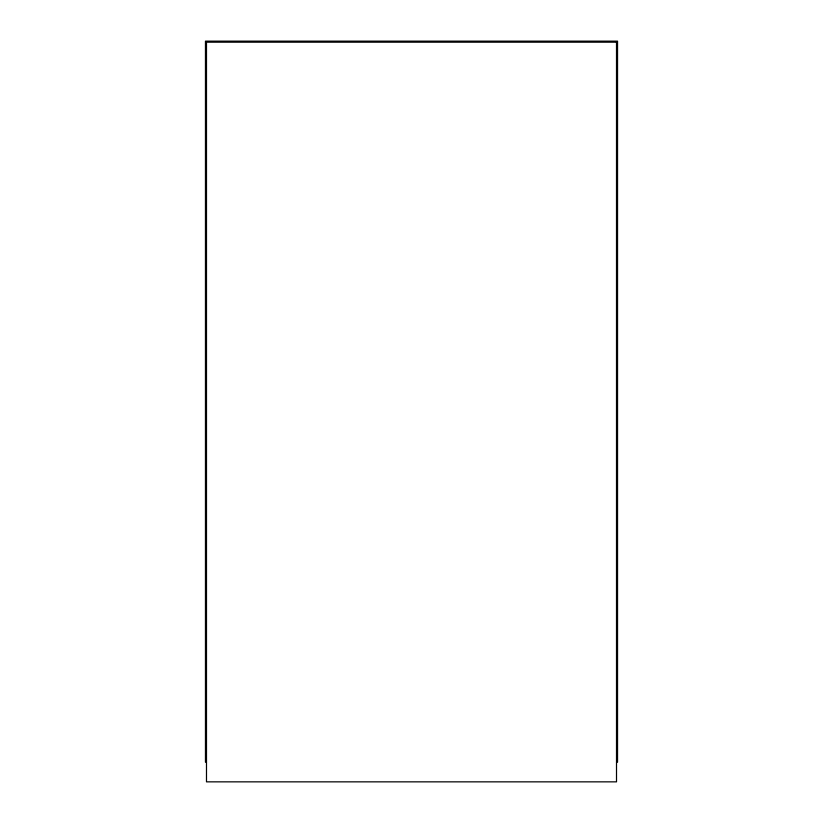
<?xml version="1.0" encoding="UTF-8"?>
<svg xmlns="http://www.w3.org/2000/svg" width="823" height="823" viewBox="0 0 823 823"><rect width="100%" height="100%" fill="white"/><g stroke="black" fill="none" stroke-linecap="round" stroke-linejoin="round"><path stroke-width="1.23" d="M617.538 762.273L617.538 41.15L205.462 41.15L205.462 762.273M616.509 42.179L206.491 42.179L206.491 781.85L616.509 781.85L616.509 42.179"/></g></svg>
